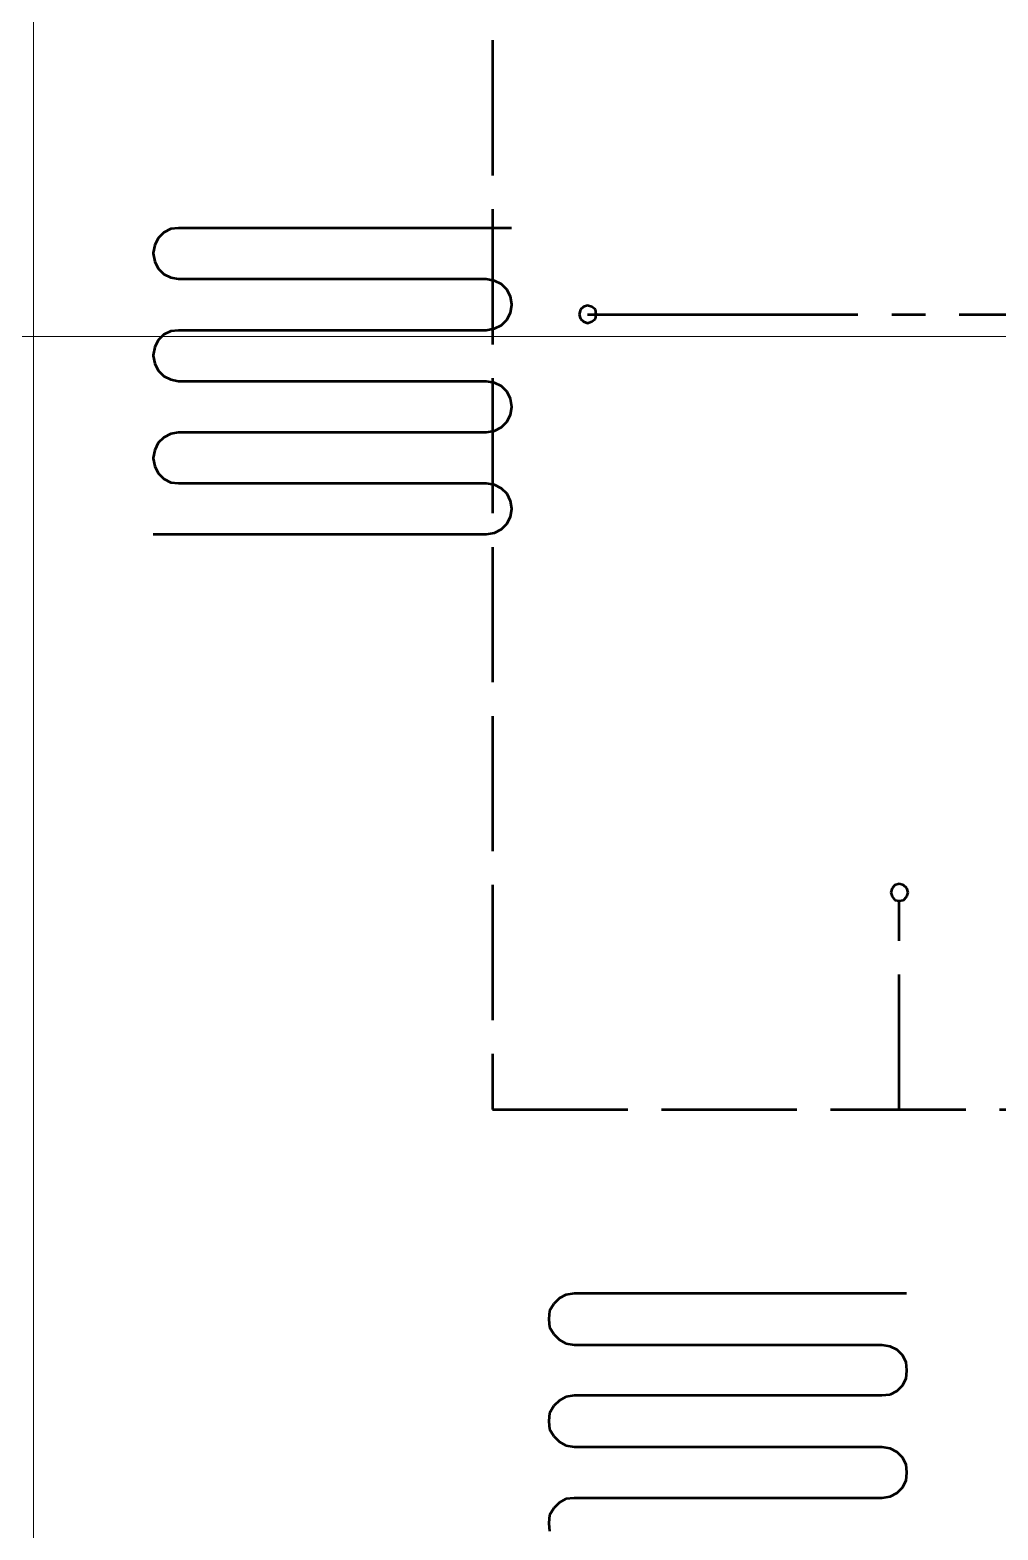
# Model space of a CAD drawing. Header units: metres. Extents: x -4.5 to 35.1, y -3.6 to 25.4.
# Drawn here: x 13.59 to 16.455, y 7.659 to 12.099 of the extents above; entities that cross this region are included whole.
import ezdxf

# ---------------------------------------------------------------- set-up
doc = ezdxf.new("R2010")
doc.units = ezdxf.units.M
doc.linetypes.add('STRICHLINIE2_S3', pattern=[0.5, 0.4, -0.1])
doc.linetypes.add('STRICHPUNKT2_S5', pattern=[1.1, 0.8, -0.1, 0.1, -0.1])
doc.layers.add('New_A Stramien', color=7, linetype='Continuous', lineweight=13)
doc.layers.add('Standard', color=7, linetype='Continuous', lineweight=25)

msp = doc.modelspace()

# ---------------------------------------------------------------- linework, layer by layer
at = {"layer": 'New_A Stramien', "color": 252, "linetype": 'Continuous', "lineweight": 13}
msp.add_line((13.6, -1.8), (13.6, 23.46), dxfattribs=at)
msp.add_line((13.6, -1.8), (13.6, 23.46), dxfattribs=at)
at = {"layer": 'Standard', "color": 30, "linetype": 'STRICHLINIE2_S3', "lineweight": 50}
for p, q in [((14.9589, 14.0684), (14.9589, 8.9034)), ((16.1412, 9.559), (16.1371, 9.5465)), ((16.1371, 9.5465), (16.1412, 9.534)), ((16.1496, 9.5673), (16.1412, 9.559)), ((16.162, 9.5715), (16.1496, 9.5673)), ((16.1746, 9.5673), (16.162, 9.5715)), ((16.185, 9.559), (16.1746, 9.5673)), ((16.1891, 9.5465), (16.185, 9.559)), ((16.185, 9.534), (16.1891, 9.5465)), ((16.1412, 9.534), (16.1496, 9.5235)), ((16.1496, 9.5235), (16.162, 9.5215)), ((16.162, 9.5215), (16.1746, 9.5235)), ((16.162, 8.9034), (16.162, 9.5215)), ((16.1746, 9.5235), (16.185, 9.534)), ((14.9589, 8.9034), (18.2153, 8.9034))]:
    msp.add_line(p, q, dxfattribs=at)
at = {"layer": 'Standard', "color": 52, "linetype": 'Continuous', "lineweight": 50}
for p, q in [((13.9859, 11.4995), (13.9692, 11.4828)), ((14.0067, 11.5099), (13.9859, 11.4995)), ((14.0296, 11.512), (14.0067, 11.5099)), ((15.0151, 11.512), (14.0296, 11.512)), ((13.9588, 11.4619), (13.9546, 11.439)), ((13.9692, 11.4828), (13.9588, 11.4619)), ((13.9546, 11.439), (13.9546, 11.4369)), ((13.9546, 11.4369), (13.9588, 11.414)), ((13.9588, 11.414), (13.9692, 11.3932)), ((13.9692, 11.3932), (13.9859, 11.3765)), ((13.9859, 11.3765), (14.0067, 11.3661)), ((14.0067, 11.3661), (14.0296, 11.3619)), ((14.0296, 11.3619), (14.9401, 11.3619)), ((14.9401, 11.3619), (14.963, 11.3578)), ((14.963, 11.3578), (14.9839, 11.3473)), ((14.9839, 11.3473), (15.0005, 11.3307)), ((15.0005, 11.3307), (15.011, 11.3098)), ((15.011, 11.3098), (15.0151, 11.2869)), ((15.0151, 11.2848), (15.011, 11.2619)), ((15.0151, 11.2869), (15.0151, 11.2848)), ((15.0005, 11.2411), (14.9839, 11.2244)), ((15.011, 11.2619), (15.0005, 11.2411)), ((13.9859, 11.1974), (13.9692, 11.1807)), ((14.0067, 11.2078), (13.9859, 11.1974)), ((14.0296, 11.2099), (14.0067, 11.2078)), ((14.9401, 11.2099), (14.0296, 11.2099)), ((14.963, 11.214), (14.9401, 11.2099)), ((14.9839, 11.2244), (14.963, 11.214)), ((13.9588, 11.1598), (13.9546, 11.1369)), ((13.9692, 11.1807), (13.9588, 11.1598)), ((13.9546, 11.1369), (13.9546, 11.1348)), ((13.9546, 11.1348), (13.9588, 11.1119)), ((13.9588, 11.1119), (13.9692, 11.0911)), ((13.9692, 11.0911), (13.9859, 11.0744)), ((13.9859, 11.0744), (14.0067, 11.064)), ((14.0067, 11.064), (14.0296, 11.0598)), ((14.0296, 11.0598), (14.9401, 11.0598)), ((14.9401, 11.0598), (14.963, 11.0557)), ((14.963, 11.0557), (14.9839, 11.0452)), ((14.9839, 11.0452), (15.0005, 11.0286)), ((15.0005, 11.0286), (15.011, 11.0077)), ((15.011, 11.0077), (15.0151, 10.9848)), ((15.0151, 10.9827), (15.011, 10.9598)), ((15.0151, 10.9848), (15.0151, 10.9827)), ((14.9839, 10.9223), (14.963, 10.9119)), ((15.0005, 10.939), (14.9839, 10.9223)), ((15.011, 10.9598), (15.0005, 10.939)), ((13.9859, 10.8932), (13.9692, 10.8765)), ((14.0067, 10.9036), (13.9859, 10.8932)), ((14.0296, 10.9077), (14.0067, 10.9036)), ((14.9401, 10.9077), (14.0296, 10.9077)), ((14.963, 10.9119), (14.9401, 10.9077)), ((13.9588, 10.8557), (13.9546, 10.8327)), ((13.9546, 10.8327), (13.9546, 10.8307)), ((13.9692, 10.8765), (13.9588, 10.8557)), ((13.9546, 10.8307), (13.9588, 10.8077)), ((13.9588, 10.8077), (13.9692, 10.7869)), ((13.9692, 10.7869), (13.9859, 10.7702)), ((13.9859, 10.7702), (14.0067, 10.7598)), ((14.0067, 10.7598), (14.0296, 10.7577)), ((14.0296, 10.7577), (14.9401, 10.7577)), ((14.9401, 10.7577), (14.963, 10.7536)), ((14.963, 10.7536), (14.9839, 10.7431)), ((14.9839, 10.7431), (15.0005, 10.7265)), ((15.0005, 10.7265), (15.011, 10.7056)), ((15.011, 10.7056), (15.0151, 10.6827)), ((15.011, 10.6577), (15.0005, 10.6369)), ((15.0151, 10.6806), (15.011, 10.6577)), ((15.0151, 10.6827), (15.0151, 10.6806)), ((14.9839, 10.6202), (14.963, 10.6098)), ((15.0005, 10.6369), (14.9839, 10.6202)), ((14.9401, 10.6056), (13.9546, 10.6056)), ((14.963, 10.6098), (14.9401, 10.6056)), ((15.1756, 8.3555), (15.1568, 8.3451)), ((15.2006, 8.3596), (15.1756, 8.3555)), ((16.184, 8.3596), (15.2006, 8.3596)), ((15.1276, 8.3076), (15.1256, 8.2846)), ((15.1401, 8.3284), (15.1276, 8.3076)), ((15.1568, 8.3451), (15.1401, 8.3284)), ((15.1256, 8.2846), (15.1256, 8.2826)), ((15.1256, 8.2826), (15.1276, 8.2596)), ((15.1276, 8.2596), (15.1401, 8.2388)), ((15.1401, 8.2388), (15.1568, 8.2221)), ((15.1568, 8.2221), (15.1756, 8.2117)), ((15.1756, 8.2117), (15.2006, 8.2076)), ((15.2006, 8.2076), (16.111, 8.2076)), ((16.111, 8.2076), (16.134, 8.2034)), ((16.134, 8.2034), (16.1548, 8.193)), ((16.1548, 8.193), (16.1715, 8.1763)), ((16.1715, 8.1763), (16.1819, 8.1555)), ((16.1819, 8.1555), (16.184, 8.1325)), ((16.184, 8.1305), (16.1819, 8.1075)), ((16.184, 8.1325), (16.184, 8.1305)), ((16.1715, 8.0867), (16.1548, 8.07)), ((16.1819, 8.1075), (16.1715, 8.0867)), ((15.1568, 8.0429), (15.1401, 8.0263)), ((15.1756, 8.0534), (15.1568, 8.0429)), ((15.2006, 8.0575), (15.1756, 8.0534)), ((16.111, 8.0575), (15.2006, 8.0575)), ((16.134, 8.0596), (16.111, 8.0575)), ((16.1548, 8.07), (16.134, 8.0596)), ((15.1276, 8.0054), (15.1256, 7.9825)), ((15.1401, 8.0263), (15.1276, 8.0054)), ((15.1256, 7.9825), (15.1256, 7.9805)), ((15.1256, 7.9805), (15.1276, 7.9575)), ((15.1276, 7.9575), (15.1401, 7.9367)), ((15.1401, 7.9367), (15.1568, 7.92)), ((15.1568, 7.92), (15.1756, 7.9096)), ((15.1756, 7.9096), (15.2006, 7.9055)), ((15.2006, 7.9055), (16.111, 7.9055)), ((16.111, 7.9055), (16.134, 7.9013)), ((16.134, 7.9013), (16.1548, 7.8909)), ((16.1548, 7.8909), (16.1715, 7.8742)), ((16.1715, 7.8742), (16.1819, 7.8534)), ((16.1819, 7.8534), (16.184, 7.8305)), ((16.184, 7.8284), (16.1819, 7.8054)), ((16.184, 7.8305), (16.184, 7.8284)), ((16.1715, 7.7846), (16.1548, 7.7679)), ((16.1819, 7.8054), (16.1715, 7.7846)), ((15.1568, 7.7408), (15.1401, 7.7242)), ((15.1756, 7.7513), (15.1568, 7.7408)), ((15.2006, 7.7533), (15.1756, 7.7513)), ((16.111, 7.7533), (15.2006, 7.7533)), ((16.134, 7.7575), (16.111, 7.7533)), ((16.1548, 7.7679), (16.134, 7.7575)), ((15.1276, 7.7033), (15.1256, 7.6804)), ((15.1401, 7.7242), (15.1276, 7.7033)), ((15.1256, 7.6804), (15.1256, 7.6783)), ((15.1256, 7.6783), (15.1276, 7.6554))]:
    msp.add_line(p, q, dxfattribs=at)
at = {"layer": 'Standard', "color": 5, "linetype": 'STRICHPUNKT2_S5', "lineweight": 50}
for p, q in [((15.2276, 11.2794), (15.2193, 11.2711)), ((15.2401, 11.2836), (15.2276, 11.2794)), ((15.2526, 11.2794), (15.2401, 11.2836)), ((15.2631, 11.2711), (15.2526, 11.2794)), ((15.2193, 11.2711), (15.2151, 11.2565)), ((15.2151, 11.2565), (15.2193, 11.244)), ((15.2193, 11.244), (15.2276, 11.2357)), ((15.2276, 11.2357), (15.2401, 11.2315)), ((15.2401, 11.2565), (17.4903, 11.2565)), ((15.2401, 11.2315), (15.2526, 11.2357)), ((15.2526, 11.2357), (15.2631, 11.244)), ((15.2651, 11.2565), (15.2631, 11.2711)), ((15.2631, 11.244), (15.2651, 11.2565))]:
    msp.add_line(p, q, dxfattribs=at)
at = {"layer": 'Standard', "color": 252, "linetype": 'Continuous', "lineweight": 13}
msp.add_line((-4.1221, 11.1917), (26.8317, 11.1917), dxfattribs=at)
msp.add_line((-4.1221, 11.1917), (26.8317, 11.1917), dxfattribs=at)

doc.saveas('drawing.dxf')
